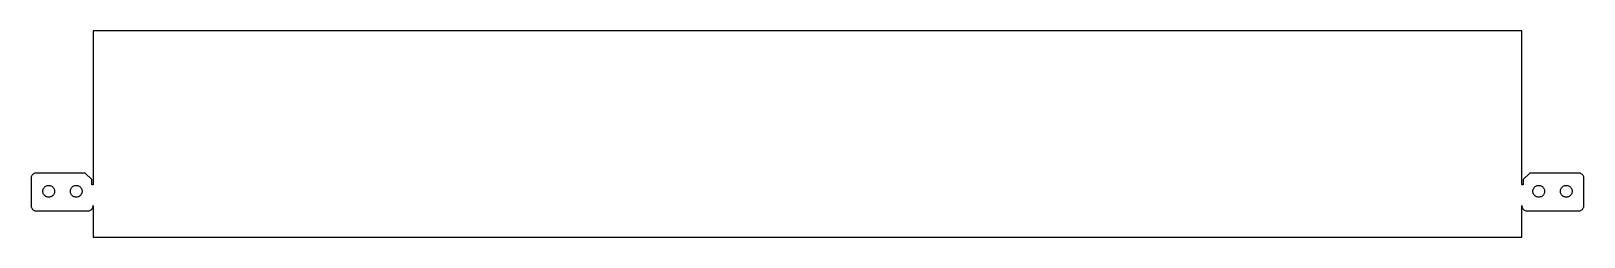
# Model space of a CAD drawing. Header units: metres. Extents: x -24 to 569, y 0 to 79.
import ezdxf

# ---------------------------------------------------------------- set-up
doc = ezdxf.new("R2010")
doc.units = ezdxf.units.M

msp = doc.modelspace()

# ---------------------------------------------------------------- linework, layer by layer
for p, q in [((0, 78.8545), (0, 20)), ((545.62, 78.8545), (0, 78.8545)), ((545.62, 20), (545.62, 78.8545)), ((-23.1162, 23.9142), (-23.2887, 23.7175)), ((-22.9195, 24.0867), (-23.1162, 23.9142)), ((-22.702, 24.232), (-22.9195, 24.0867)), ((-22.4674, 24.3477), (-22.702, 24.232)), ((-22.2196, 24.4318), (-22.4674, 24.3477)), ((-21.963, 24.4829), (-22.2196, 24.4318)), ((-21.702, 24.5), (-21.963, 24.4829)), ((-2.99004, 24.5), (-21.702, 24.5)), ((-0.5, 22.0017), (-2.99004, 24.5)), ((548.61, 24.5), (546.12, 22.0017)), ((567.322, 24.5), (548.61, 24.5)), ((567.583, 24.4829), (567.322, 24.5)), ((567.84, 24.4318), (567.583, 24.4829)), ((568.087, 24.3477), (567.84, 24.4318)), ((568.322, 24.232), (568.087, 24.3477)), ((568.54, 24.0867), (568.322, 24.232)), ((568.736, 23.9142), (568.54, 24.0867)), ((568.909, 23.7175), (568.736, 23.9142)), ((-23.6849, 22.761), (-23.702, 22.5)), ((-23.702, 22.5), (-23.702, 12)), ((-23.6338, 23.0176), (-23.6849, 22.761)), ((-23.5497, 23.2654), (-23.6338, 23.0176)), ((-23.434, 23.5), (-23.5497, 23.2654)), ((-23.2887, 23.7175), (-23.434, 23.5)), ((-19.202, 17.5), (-19.1827, 17.7937)), ((-19.1827, 17.7937), (-19.1253, 18.0823)), ((-19.1253, 18.0823), (-19.0307, 18.361)), ((-19.0307, 18.361), (-18.9005, 18.625)), ((-18.9005, 18.625), (-18.737, 18.8697)), ((-18.737, 18.8697), (-18.543, 19.091)), ((-18.543, 19.091), (-18.3217, 19.285)), ((-18.3217, 19.285), (-18.077, 19.4485)), ((-18.077, 19.4485), (-17.813, 19.5787)), ((-17.813, 19.5787), (-17.5343, 19.6733)), ((-17.5343, 19.6733), (-17.2457, 19.7307)), ((-17.2457, 19.7307), (-16.952, 19.75)), ((-16.952, 19.75), (-16.6583, 19.7307)), ((-16.6583, 19.7307), (-16.3696, 19.6733)), ((-16.3696, 19.6733), (-16.0909, 19.5787)), ((-16.0909, 19.5787), (-15.827, 19.4485)), ((-15.827, 19.4485), (-15.5823, 19.285)), ((-15.5823, 19.285), (-15.361, 19.091)), ((-15.361, 19.091), (-15.1669, 18.8697)), ((-15.1669, 18.8697), (-15.0034, 18.625)), ((-15.0034, 18.625), (-14.8733, 18.361)), ((-14.8733, 18.361), (-14.7787, 18.0823)), ((-14.7787, 18.0823), (-14.7212, 17.7937)), ((-14.7212, 17.7937), (-14.702, 17.5)), ((-8.70198, 17.5), (-8.68274, 17.7937)), ((-8.68274, 17.7937), (-8.62532, 18.0823)), ((-8.62532, 18.0823), (-8.53072, 18.361)), ((-8.53072, 18.361), (-8.40054, 18.625)), ((-8.40054, 18.625), (-8.23703, 18.8697)), ((-8.23703, 18.8697), (-8.04297, 19.091)), ((-8.04297, 19.091), (-7.8217, 19.285)), ((-7.8217, 19.285), (-7.57698, 19.4485)), ((-7.57698, 19.4485), (-7.31302, 19.5787)), ((-7.31302, 19.5787), (-7.03433, 19.6733)), ((-7.03433, 19.6733), (-6.74567, 19.7307)), ((-6.74567, 19.7307), (-6.45198, 19.75)), ((-6.45198, 19.75), (-6.15829, 19.7307)), ((-6.15829, 19.7307), (-5.86964, 19.6733)), ((-5.86964, 19.6733), (-5.59094, 19.5787)), ((-5.59094, 19.5787), (-5.32698, 19.4485)), ((-5.32698, 19.4485), (-5.08228, 19.285)), ((-5.08228, 19.285), (-4.86099, 19.091)), ((-4.86099, 19.091), (-4.66693, 18.8697)), ((-4.66693, 18.8697), (-4.50343, 18.625)), ((-4.50343, 18.625), (-4.37326, 18.361)), ((-4.37326, 18.361), (-4.27866, 18.0823)), ((-4.27866, 18.0823), (-4.22124, 17.7937)), ((-4.22124, 17.7937), (-4.20198, 17.5)), ((-0.5, 20), (-0.5, 22.0017)), ((0, 20), (-0.5, 20)), ((546.12, 20), (545.62, 20)), ((546.12, 22.0017), (546.12, 20)), ((549.822, 17.5), (549.841, 17.7937)), ((549.841, 17.7937), (549.899, 18.0823)), ((549.899, 18.0823), (549.993, 18.361)), ((549.993, 18.361), (550.123, 18.625)), ((550.123, 18.625), (550.287, 18.8697)), ((550.287, 18.8697), (550.481, 19.091)), ((550.481, 19.091), (550.702, 19.285)), ((550.702, 19.285), (550.947, 19.4485)), ((550.947, 19.4485), (551.211, 19.5787)), ((551.211, 19.5787), (551.49, 19.6733)), ((551.49, 19.6733), (551.778, 19.7307)), ((551.778, 19.7307), (552.072, 19.75)), ((552.072, 19.75), (552.366, 19.7307)), ((552.366, 19.7307), (552.654, 19.6733)), ((552.654, 19.6733), (552.933, 19.5787)), ((552.933, 19.5787), (553.197, 19.4485)), ((553.197, 19.4485), (553.442, 19.285)), ((553.442, 19.285), (553.663, 19.091)), ((553.663, 19.091), (553.857, 18.8697)), ((553.857, 18.8697), (554.021, 18.625)), ((554.021, 18.625), (554.151, 18.361)), ((554.151, 18.361), (554.245, 18.0823)), ((554.245, 18.0823), (554.303, 17.7937)), ((554.303, 17.7937), (554.322, 17.5)), ((560.322, 17.5), (560.341, 17.7937)), ((560.341, 17.7937), (560.399, 18.0823)), ((560.399, 18.0823), (560.493, 18.361)), ((560.493, 18.361), (560.623, 18.625)), ((560.623, 18.625), (560.787, 18.8697)), ((560.787, 18.8697), (560.981, 19.091)), ((560.981, 19.091), (561.202, 19.285)), ((561.202, 19.285), (561.447, 19.4485)), ((561.447, 19.4485), (561.711, 19.5787)), ((561.711, 19.5787), (561.99, 19.6733)), ((561.99, 19.6733), (562.278, 19.7307)), ((562.278, 19.7307), (562.572, 19.75)), ((562.572, 19.75), (562.866, 19.7307)), ((562.866, 19.7307), (563.154, 19.6733)), ((563.154, 19.6733), (563.433, 19.5787)), ((563.433, 19.5787), (563.697, 19.4485)), ((563.697, 19.4485), (563.942, 19.285)), ((563.942, 19.285), (564.163, 19.091)), ((564.163, 19.091), (564.357, 18.8697)), ((564.357, 18.8697), (564.521, 18.625)), ((564.521, 18.625), (564.651, 18.361)), ((564.651, 18.361), (564.745, 18.0823)), ((564.745, 18.0823), (564.803, 17.7937)), ((564.803, 17.7937), (564.822, 17.5)), ((569.054, 23.5), (568.909, 23.7175)), ((569.17, 23.2654), (569.054, 23.5)), ((569.254, 23.0176), (569.17, 23.2654)), ((569.305, 22.761), (569.254, 23.0176)), ((569.322, 22.5), (569.305, 22.761)), ((569.322, 12), (569.322, 22.5)), ((-23.702, 12), (-23.6849, 11.7389)), ((-19.1827, 17.2063), (-19.202, 17.5)), ((-19.1253, 16.9176), (-19.1827, 17.2063)), ((-19.0307, 16.639), (-19.1253, 16.9176)), ((-18.9005, 16.375), (-19.0307, 16.639)), ((-18.737, 16.1303), (-18.9005, 16.375)), ((-18.543, 15.909), (-18.737, 16.1303)), ((-18.3217, 15.715), (-18.543, 15.909)), ((-18.077, 15.5514), (-18.3217, 15.715)), ((-17.813, 15.4213), (-18.077, 15.5514)), ((-17.5343, 15.3267), (-17.813, 15.4213)), ((-17.2457, 15.2692), (-17.5343, 15.3267)), ((-16.952, 15.25), (-17.2457, 15.2692)), ((-16.6583, 15.2692), (-16.952, 15.25)), ((-16.3696, 15.3267), (-16.6583, 15.2692)), ((-16.0909, 15.4213), (-16.3696, 15.3267)), ((-15.827, 15.5514), (-16.0909, 15.4213)), ((-15.5823, 15.715), (-15.827, 15.5514)), ((-15.361, 15.909), (-15.5823, 15.715)), ((-15.1669, 16.1303), (-15.361, 15.909)), ((-15.0034, 16.375), (-15.1669, 16.1303)), ((-14.8733, 16.639), (-15.0034, 16.375)), ((-14.7787, 16.9176), (-14.8733, 16.639)), ((-14.7212, 17.2063), (-14.7787, 16.9176)), ((-14.702, 17.5), (-14.7212, 17.2063)), ((-8.68274, 17.2063), (-8.70198, 17.5)), ((-8.62532, 16.9176), (-8.68274, 17.2063)), ((-8.53072, 16.639), (-8.62532, 16.9176)), ((-8.40054, 16.375), (-8.53072, 16.639)), ((-8.23703, 16.1303), (-8.40054, 16.375)), ((-8.04297, 15.909), (-8.23703, 16.1303)), ((-7.8217, 15.715), (-8.04297, 15.909)), ((-7.57698, 15.5514), (-7.8217, 15.715)), ((-7.31302, 15.4213), (-7.57698, 15.5514)), ((-7.03433, 15.3267), (-7.31302, 15.4213)), ((-6.74567, 15.2692), (-7.03433, 15.3267)), ((-6.45198, 15.25), (-6.74567, 15.2692)), ((-6.15829, 15.2692), (-6.45198, 15.25)), ((-5.86964, 15.3267), (-6.15829, 15.2692)), ((-5.59094, 15.4213), (-5.86964, 15.3267)), ((-5.32698, 15.5514), (-5.59094, 15.4213)), ((-5.08228, 15.715), (-5.32698, 15.5514)), ((-4.86099, 15.909), (-5.08228, 15.715)), ((-4.66693, 16.1303), (-4.86099, 15.909)), ((-4.50343, 16.375), (-4.66693, 16.1303)), ((-4.37326, 16.639), (-4.50343, 16.375)), ((-4.27866, 16.9176), (-4.37326, 16.639)), ((-4.22124, 17.2063), (-4.27866, 16.9176)), ((-4.20198, 17.5), (-4.22124, 17.2063)), ((-0.01711, 11.7389), (0, 12)), ((0, 12), (0, 0)), ((545.62, 0), (545.62, 12)), ((545.62, 12), (545.637, 11.7389)), ((549.841, 17.2063), (549.822, 17.5)), ((549.899, 16.9176), (549.841, 17.2063)), ((549.993, 16.639), (549.899, 16.9176)), ((550.123, 16.375), (549.993, 16.639)), ((550.287, 16.1303), (550.123, 16.375)), ((550.481, 15.909), (550.287, 16.1303)), ((550.702, 15.715), (550.481, 15.909)), ((550.947, 15.5514), (550.702, 15.715)), ((551.211, 15.4213), (550.947, 15.5514)), ((551.49, 15.3267), (551.211, 15.4213)), ((551.778, 15.2692), (551.49, 15.3267)), ((552.072, 15.25), (551.778, 15.2692)), ((552.366, 15.2692), (552.072, 15.25)), ((552.654, 15.3267), (552.366, 15.2692)), ((552.933, 15.4213), (552.654, 15.3267)), ((553.197, 15.5514), (552.933, 15.4213)), ((553.442, 15.715), (553.197, 15.5514)), ((553.663, 15.909), (553.442, 15.715)), ((553.857, 16.1303), (553.663, 15.909)), ((554.021, 16.375), (553.857, 16.1303)), ((554.151, 16.639), (554.021, 16.375)), ((554.245, 16.9176), (554.151, 16.639)), ((554.303, 17.2063), (554.245, 16.9176)), ((554.322, 17.5), (554.303, 17.2063)), ((560.341, 17.2063), (560.322, 17.5)), ((560.399, 16.9176), (560.341, 17.2063)), ((560.493, 16.639), (560.399, 16.9176)), ((560.623, 16.375), (560.493, 16.639)), ((560.787, 16.1303), (560.623, 16.375)), ((560.981, 15.909), (560.787, 16.1303)), ((561.202, 15.715), (560.981, 15.909)), ((561.447, 15.5514), (561.202, 15.715)), ((561.711, 15.4213), (561.447, 15.5514)), ((561.99, 15.3267), (561.711, 15.4213)), ((562.278, 15.2692), (561.99, 15.3267)), ((562.572, 15.25), (562.278, 15.2692)), ((562.866, 15.2692), (562.572, 15.25)), ((563.154, 15.3267), (562.866, 15.2692)), ((563.433, 15.4213), (563.154, 15.3267)), ((563.697, 15.5514), (563.433, 15.4213)), ((563.942, 15.715), (563.697, 15.5514)), ((564.163, 15.909), (563.942, 15.715)), ((564.357, 16.1303), (564.163, 15.909)), ((564.521, 16.375), (564.357, 16.1303)), ((564.651, 16.639), (564.521, 16.375)), ((564.745, 16.9176), (564.651, 16.639)), ((564.803, 17.2063), (564.745, 16.9176)), ((564.822, 17.5), (564.803, 17.2063)), ((569.305, 11.7389), (569.322, 12)), ((-23.6849, 11.7389), (-23.6338, 11.4824)), ((-23.6338, 11.4824), (-23.5497, 11.2346)), ((-23.5497, 11.2346), (-23.434, 11)), ((-23.434, 11), (-23.2887, 10.7825)), ((-23.2887, 10.7825), (-23.1162, 10.5858)), ((-23.1162, 10.5858), (-22.9195, 10.4133)), ((-22.9195, 10.4133), (-22.702, 10.2679)), ((-22.702, 10.2679), (-22.4674, 10.1522)), ((-22.4674, 10.1522), (-22.2196, 10.0681)), ((-22.2196, 10.0681), (-21.963, 10.0171)), ((-21.963, 10.0171), (-21.702, 10)), ((-21.702, 10), (-2, 10)), ((-2, 10), (-1.73895, 10.0171)), ((-1.73895, 10.0171), (-1.48236, 10.0681)), ((-1.48236, 10.0681), (-1.23463, 10.1522)), ((-1.23463, 10.1522), (-1, 10.2679)), ((-1, 10.2679), (-0.78247, 10.4133)), ((-0.78247, 10.4133), (-0.58579, 10.5858)), ((-0.58579, 10.5858), (-0.41328, 10.7825)), ((-0.41328, 10.7825), (-0.26794, 11)), ((-0.26794, 11), (-0.15224, 11.2346)), ((-0.15224, 11.2346), (-0.06815, 11.4824)), ((-0.06815, 11.4824), (-0.01711, 11.7389)), ((545.637, 11.7389), (545.688, 11.4824)), ((545.688, 11.4824), (545.772, 11.2346)), ((545.772, 11.2346), (545.888, 11)), ((545.888, 11), (546.033, 10.7825)), ((546.033, 10.7825), (546.206, 10.5858)), ((546.206, 10.5858), (546.402, 10.4133)), ((546.402, 10.4133), (546.62, 10.2679)), ((546.62, 10.2679), (546.855, 10.1522)), ((546.855, 10.1522), (547.102, 10.0681)), ((547.102, 10.0681), (547.359, 10.0171)), ((547.359, 10.0171), (547.62, 10)), ((547.62, 10), (567.322, 10)), ((567.322, 10), (567.583, 10.0171)), ((567.583, 10.0171), (567.84, 10.0681)), ((567.84, 10.0681), (568.087, 10.1522)), ((568.087, 10.1522), (568.322, 10.2679)), ((568.322, 10.2679), (568.54, 10.4133)), ((568.54, 10.4133), (568.736, 10.5858)), ((568.736, 10.5858), (568.909, 10.7825)), ((568.909, 10.7825), (569.054, 11)), ((569.054, 11), (569.17, 11.2346)), ((569.17, 11.2346), (569.254, 11.4824)), ((569.254, 11.4824), (569.305, 11.7389)), ((0, 0), (545.62, 0))]:
    msp.add_line(p, q)

doc.saveas('drawing.dxf')
